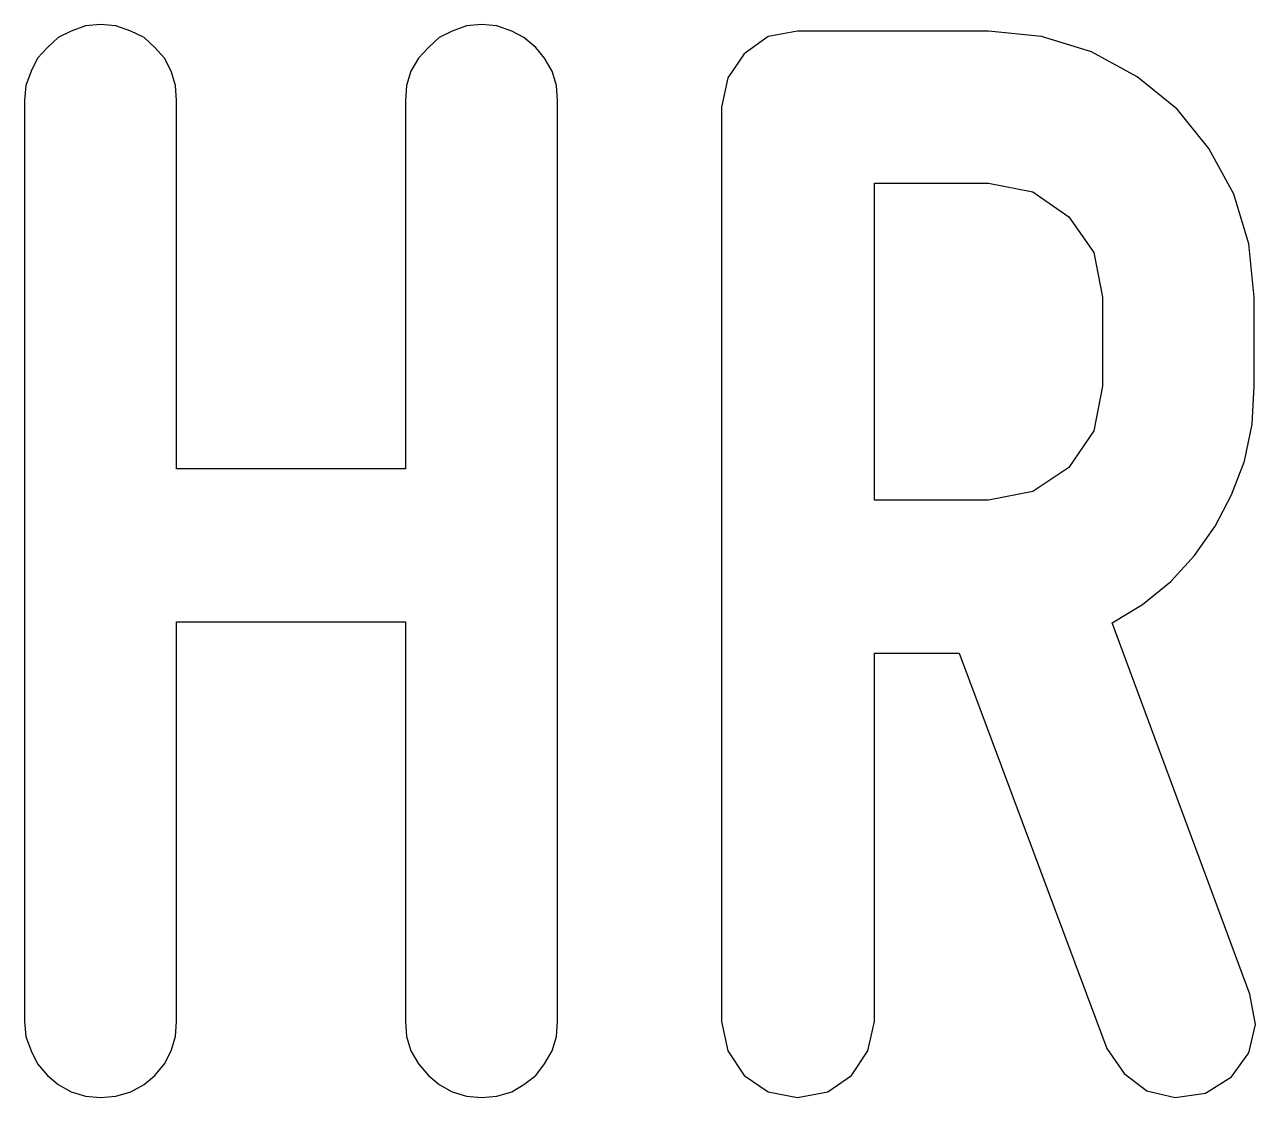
# Model space of a CAD drawing. Extents: x 0 to 10, y 0 to 8.7.
import ezdxf

# ---------------------------------------------------------------- set-up
doc = ezdxf.new("R2010")
doc.units = 0
doc.layers.add('initials', color=7, linetype='CONTINUOUS')

msp = doc.modelspace()

# ---------------------------------------------------------------- linework, layer by layer
at = {"layer": 'initials', "color": 7}
for points in [[(0.617361, 8.713172), (0.493889, 8.704353), (0.379236, 8.660255), (0.273403, 8.607339), (0.185208, 8.527964), (0.105833, 8.439769), (0.052917, 8.333936), (0.008819, 8.219283), (0, 8.095811), (0, 6.84345), (0, 5.599908), (0, 4.356366), (0, 3.112825), (0, 1.869283), (0, 0.616922), (0.008819, 0.49345), (0.052917, 0.378797), (0.105833, 0.272964), (0.185208, 0.17595), (0.273403, 0.105394), (0.379236, 0.043658), (0.493889, 0.00838), (0.617361, -0.000439), (0.740833, 0.00838), (0.864306, 0.043658), (0.970139, 0.105394), (1.058333, 0.17595), (1.137708, 0.272964), (1.190625, 0.378797), (1.225903, 0.49345), (1.234722, 0.616922), (1.234722, 1.428311), (1.234722, 2.2397), (1.234722, 3.059908), (1.234722, 3.862478), (2.169583, 3.862478), (3.095625, 3.862478), (3.095625, 3.059908), (3.095625, 2.2397), (3.095625, 1.428311), (3.095625, 0.616922), (3.104444, 0.49345), (3.139722, 0.378797), (3.201458, 0.272964), (3.280833, 0.17595), (3.369028, 0.105394), (3.474861, 0.043658), (3.589514, 0.00838), (3.712986, -0.000439), (3.836458, 0.00838), (3.959931, 0.043658), (4.056944, 0.105394), (4.153958, 0.17595), (4.224514, 0.272964), (4.28625, 0.378797), (4.321528, 0.49345), (4.330347, 0.616922), (4.330347, 1.869283), (4.330347, 3.112825), (4.330347, 4.356366), (4.330347, 5.599908), (4.330347, 6.84345), (4.330347, 8.095811), (4.321528, 8.219283), (4.28625, 8.333936), (4.224514, 8.439769), (4.153958, 8.527964), (4.056944, 8.607339), (3.959931, 8.660255), (3.836458, 8.704353), (3.712986, 8.713172), (3.589514, 8.704353), (3.474861, 8.660255), (3.369028, 8.607339), (3.280833, 8.527964), (3.201458, 8.439769), (3.139722, 8.333936), (3.104444, 8.219283), (3.095625, 8.095811), (3.095625, 7.346158), (3.095625, 6.596505), (3.095625, 5.846853), (3.095625, 5.106019), (2.169583, 5.106019), (1.234722, 5.106019), (1.234722, 5.846853), (1.234722, 6.596505), (1.234722, 7.346158), (1.234722, 8.095811), (1.225903, 8.219283), (1.190625, 8.333936), (1.137708, 8.439769), (1.058333, 8.527964), (0.970139, 8.607339), (0.864306, 8.660255), (0.740833, 8.704353), (0.617361, 8.713172)], [(6.279444, 8.660255), (6.041319, 8.616158), (5.847292, 8.475047), (5.715, 8.281019), (5.662083, 8.042894), (5.662083, 0.616922), (5.715, 0.378797), (5.847292, 0.17595), (6.041319, 0.043658), (6.279444, -0.000439), (6.526389, 0.043658), (6.720417, 0.17595), (6.852708, 0.378797), (6.905625, 0.616922), (6.905625, 3.606714), (7.593542, 3.606714), (8.792986, 0.396436), (8.934097, 0.193589), (9.119306, 0.052478), (9.348611, -0.000439), (9.595556, 0.034839), (9.807222, 0.16713), (9.948333, 0.361158), (10.00125, 0.590464), (9.957153, 0.837408), (8.837083, 3.853658), (9.084028, 4.003589), (9.313333, 4.188797), (9.507361, 4.400464), (9.674931, 4.638589), (9.807222, 4.894353), (9.913056, 5.167755), (9.974792, 5.467616), (9.992431, 5.776297), (9.992431, 5.864491), (9.992431, 5.952686), (9.992431, 6.04088), (9.992431, 6.137894), (9.992431, 6.226089), (9.992431, 6.314283), (9.992431, 6.402478), (9.992431, 6.499491), (9.948333, 6.931644), (9.824861, 7.337339), (9.622014, 7.707755), (9.36625, 8.025255), (9.039931, 8.289839), (8.669514, 8.492686), (8.263819, 8.616158), (7.831667, 8.660255), (6.279444, 8.660255)], [(6.905625, 7.425533), (7.831667, 7.425533), (8.193264, 7.354978), (8.484306, 7.15213), (8.687153, 6.861089), (8.757708, 6.499491), (8.757708, 6.314283), (8.757708, 6.137894), (8.757708, 5.952686), (8.757708, 5.776297), (8.687153, 5.4147), (8.484306, 5.114839), (8.193264, 4.920811), (7.831667, 4.850255), (6.905625, 4.850255), (6.905625, 7.425533)]]:
    msp.add_lwpolyline(points, dxfattribs=at)

doc.saveas('drawing.dxf')
